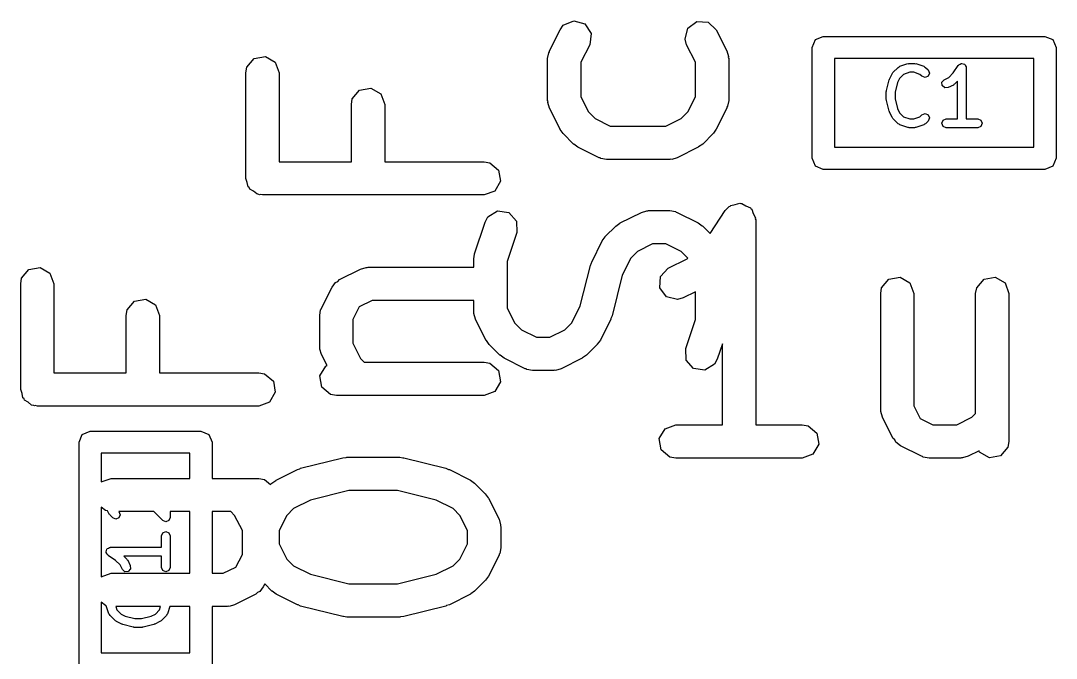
# Model space of a CAD drawing. Extents: x 115 to 337, y -185 to -59.
# Drawn here: x 229.046 to 233.718, y -86.968 to -84.091 of the extents above; entities that cross this region are included whole.
import ezdxf

# ---------------------------------------------------------------- set-up
doc = ezdxf.new("R2010")
doc.units = 0
doc.layers.add('BLACK', color=7, linetype='CONTINUOUS')

msp = doc.modelspace()

# ---------------------------------------------------------------- linework, layer by layer
at = {"layer": 'BLACK', "linetype": 'CONTINUOUS'}
for p, q in [((231.494, -84.1117), (231.541, -84.0913)), ((231.541, -84.0913), (231.591, -84.1059)), ((232.055, -84.1249), (232.096, -84.0943)), ((232.096, -84.0943), (232.147, -84.0974)), ((231.431, -84.2279), (231.479, -84.1326)), ((231.479, -84.1326), (231.494, -84.1117)), ((231.591, -84.1059), (231.619, -84.1488)), ((232.043, -84.1748), (232.055, -84.1249)), ((232.147, -84.0974), (232.184, -84.1326)), ((232.184, -84.1326), (232.232, -84.2279)), ((231.619, -84.1488), (231.613, -84.1997)), ((232.05, -84.1997), (232.043, -84.1748)), ((232.617, -84.2121), (232.632, -84.1768)), ((232.632, -84.1768), (232.667, -84.1621)), ((232.667, -84.1621), (233.667, -84.1621)), ((233.667, -84.1621), (233.703, -84.1768)), ((233.703, -84.1768), (233.718, -84.2121)), ((231.423, -84.2614), (231.428, -84.2358)), ((231.428, -84.2358), (231.431, -84.2323)), ((231.431, -84.2323), (231.431, -84.2279)), ((231.613, -84.1997), (231.573, -84.2791)), ((232.09, -84.2791), (232.05, -84.1997)), ((232.232, -84.2279), (232.239, -84.2528)), ((232.617, -84.7121), (232.617, -84.2121)), ((233.718, -84.2121), (233.718, -84.7121)), ((230.066, -84.3008), (230.099, -84.2615)), ((230.099, -84.2615), (230.15, -84.2526)), ((230.15, -84.2526), (230.194, -84.2783)), ((230.194, -84.2783), (230.212, -84.3265)), ((231.423, -84.4519), (231.423, -84.2614)), ((231.573, -84.2791), (231.573, -84.4342)), ((232.09, -84.4342), (232.09, -84.2791)), ((232.239, -84.2528), (232.238, -84.2572)), ((232.238, -84.2572), (232.24, -84.2614)), ((232.24, -84.2614), (232.24, -84.4519)), ((232.718, -84.2621), (232.718, -84.6621)), ((233.617, -84.2621), (232.718, -84.2621)), ((233.617, -84.6621), (233.617, -84.2621)), ((230.062, -84.3265), (230.066, -84.3008)), ((230.062, -84.8027), (230.062, -84.3265)), ((230.212, -84.3265), (230.212, -84.7277)), ((232.977, -84.3307), (232.979, -84.3286)), ((232.979, -84.3286), (232.981, -84.3256)), ((232.981, -84.3256), (233.005, -84.3017)), ((233.005, -84.3017), (233.009, -84.3)), ((233.009, -84.3), (233.012, -84.2969)), ((233.012, -84.2969), (233.048, -84.285)), ((233.058, -84.324), (233.029, -84.3334)), ((233.048, -84.285), (233.051, -84.2852)), ((233.051, -84.2852), (233.054, -84.284)), ((233.054, -84.284), (233.078, -84.284)), ((233.075, -84.324), (233.058, -84.324)), ((233.103, -84.3334), (233.075, -84.324)), ((233.078, -84.284), (233.081, -84.2852)), ((233.081, -84.2852), (233.085, -84.285)), ((233.085, -84.285), (233.12, -84.2969)), ((233.12, -84.2969), (233.124, -84.3)), ((233.124, -84.3), (233.128, -84.3017)), ((233.128, -84.3017), (233.14, -84.3136)), ((233.14, -84.3136), (233.146, -84.3278)), ((233.146, -84.3278), (233.14, -84.3419)), ((233.233, -84.3471), (233.253, -84.327)), ((233.253, -84.327), (233.276, -84.2929)), ((233.276, -84.2929), (233.278, -84.2917)), ((233.278, -84.2898), (233.284, -84.2876)), ((233.278, -84.2917), (233.278, -84.2898)), ((233.284, -84.2876), (233.289, -84.2844)), ((233.289, -84.2844), (233.291, -84.2848)), ((233.291, -84.2848), (233.292, -84.284)), ((233.292, -84.284), (233.298, -84.2862)), ((233.298, -84.2862), (233.304, -84.2873)), ((233.304, -84.2873), (233.305, -84.289)), ((233.305, -84.289), (233.307, -84.2898)), ((233.307, -84.2898), (233.309, -84.2952)), ((233.309, -84.2952), (233.312, -84.3001)), ((233.312, -84.3001), (233.312, -84.3021)), ((233.312, -84.3021), (233.312, -84.304)), ((233.312, -84.304), (233.312, -84.534)), ((232.952, -84.4063), (232.964, -84.3587)), ((232.964, -84.3587), (232.965, -84.3568)), ((232.965, -84.3546), (232.977, -84.3307)), ((232.965, -84.3568), (232.965, -84.3546)), ((233.002, -84.3705), (232.991, -84.4136)), ((233.011, -84.3515), (233.002, -84.3705)), ((233.029, -84.3334), (233.011, -84.3515)), ((233.112, -84.3419), (233.103, -84.3334)), ((233.126, -84.3478), (233.112, -84.3419)), ((233.14, -84.3419), (233.126, -84.3478)), ((233.202, -84.3691), (233.212, -84.3575)), ((233.203, -84.3844), (233.202, -84.3691)), ((233.212, -84.3575), (233.233, -84.3471)), ((233.272, -84.3642), (233.259, -84.3776)), ((233.272, -84.534), (233.272, -84.3642)), ((230.542, -84.4437), (230.575, -84.4044)), ((230.575, -84.4044), (230.626, -84.3955)), ((230.626, -84.3955), (230.67, -84.4211)), ((230.67, -84.4211), (230.688, -84.4693)), ((232.951, -84.4111), (232.952, -84.4088)), ((232.951, -84.4468), (232.951, -84.4111)), ((232.952, -84.4088), (232.952, -84.4063)), ((232.991, -84.4136), (232.991, -84.4444)), ((233.215, -84.3944), (233.203, -84.3844)), ((233.23, -84.3933), (233.215, -84.3944)), ((233.254, -84.3814), (233.23, -84.3933)), ((233.256, -84.3789), (233.254, -84.3814)), ((233.259, -84.3776), (233.256, -84.3789)), ((230.538, -84.4693), (230.542, -84.4437)), ((230.538, -84.7277), (230.538, -84.4693)), ((230.688, -84.4693), (230.688, -84.7277)), ((231.425, -84.4561), (231.423, -84.4519)), ((231.424, -84.4605), (231.425, -84.4561)), ((231.431, -84.4854), (231.424, -84.4605)), ((231.573, -84.4342), (231.607, -84.5027)), ((232.056, -84.5027), (232.09, -84.4342)), ((232.24, -84.4519), (232.235, -84.4775)), ((232.952, -84.4492), (232.951, -84.4468)), ((232.952, -84.4517), (232.952, -84.4492)), ((232.964, -84.4993), (232.952, -84.4517)), ((232.991, -84.4444), (233.002, -84.4875)), ((231.479, -84.5807), (231.431, -84.4854)), ((231.607, -84.5027), (231.638, -84.5331)), ((232.025, -84.5331), (232.056, -84.5027)), ((232.232, -84.4854), (232.184, -84.5807)), ((232.235, -84.4775), (232.232, -84.481)), ((232.232, -84.481), (232.232, -84.4854)), ((232.965, -84.5011), (232.964, -84.4993)), ((232.965, -84.5034), (232.965, -84.5011)), ((232.977, -84.5272), (232.965, -84.5034)), ((233.002, -84.4875), (233.011, -84.5064)), ((233.011, -84.5064), (233.029, -84.5246)), ((233.103, -84.5246), (233.112, -84.516)), ((233.112, -84.516), (233.126, -84.5102)), ((233.126, -84.5102), (233.14, -84.516)), ((233.14, -84.516), (233.146, -84.5302)), ((231.638, -84.5331), (231.706, -84.5674)), ((231.957, -84.5674), (232.025, -84.5331)), ((232.979, -84.5294), (232.977, -84.5272)), ((232.981, -84.5324), (232.979, -84.5294)), ((233.005, -84.5562), (232.981, -84.5324)), ((233.009, -84.558), (233.005, -84.5562)), ((233.012, -84.561), (233.009, -84.558)), ((233.048, -84.573), (233.012, -84.561)), ((233.029, -84.5246), (233.058, -84.534)), ((233.058, -84.534), (233.075, -84.534)), ((233.075, -84.534), (233.103, -84.5246)), ((233.12, -84.561), (233.085, -84.573)), ((233.124, -84.558), (233.12, -84.561)), ((233.128, -84.5562), (233.124, -84.558)), ((233.14, -84.5443), (233.128, -84.5562)), ((233.146, -84.5302), (233.14, -84.5443)), ((233.201, -84.554), (233.207, -84.5398)), ((233.207, -84.5681), (233.201, -84.554)), ((233.207, -84.5398), (233.221, -84.534)), ((233.221, -84.534), (233.272, -84.534)), ((233.312, -84.534), (233.364, -84.534)), ((233.364, -84.534), (233.378, -84.5398)), ((233.378, -84.5398), (233.384, -84.554)), ((233.384, -84.554), (233.378, -84.5681)), ((231.48, -84.5818), (231.479, -84.5807)), ((231.493, -84.6002), (231.48, -84.5818)), ((231.54, -84.6478), (231.493, -84.6002)), ((231.706, -84.5674), (231.957, -84.5674)), ((232.17, -84.6002), (232.123, -84.6478)), ((232.171, -84.5987), (232.17, -84.6002)), ((232.184, -84.5807), (232.171, -84.5987)), ((233.051, -84.5727), (233.048, -84.573)), ((233.054, -84.574), (233.051, -84.5727)), ((233.078, -84.574), (233.054, -84.574)), ((233.081, -84.5727), (233.078, -84.574)), ((233.085, -84.573), (233.081, -84.5727)), ((233.221, -84.574), (233.207, -84.5681)), ((233.292, -84.574), (233.221, -84.574)), ((233.364, -84.574), (233.292, -84.574)), ((233.378, -84.5681), (233.364, -84.574)), ((231.542, -84.6485), (231.54, -84.6478)), ((231.56, -84.6618), (231.542, -84.6485)), ((232.123, -84.6478), (232.104, -84.6606)), ((231.655, -84.7095), (231.56, -84.6618)), ((232.103, -84.6618), (232.008, -84.7095)), ((232.104, -84.6606), (232.103, -84.6618)), ((232.718, -84.6621), (233.617, -84.6621)), ((230.212, -84.7277), (230.538, -84.7277)), ((230.688, -84.7277), (231.137, -84.7277)), ((231.137, -84.7277), (231.162, -84.7322)), ((231.162, -84.7322), (231.202, -84.7652)), ((231.66, -84.71), (231.655, -84.7095)), ((231.663, -84.7128), (231.66, -84.71)), ((231.689, -84.7174), (231.663, -84.7128)), ((231.974, -84.7174), (231.689, -84.7174)), ((231.979, -84.7158), (231.974, -84.7174)), ((231.983, -84.7169), (231.979, -84.7158)), ((232.008, -84.7095), (231.983, -84.7169)), ((232.632, -84.7475), (232.617, -84.7121)), ((232.667, -84.7621), (232.632, -84.7475)), ((233.703, -84.7475), (233.667, -84.7621)), ((233.718, -84.7121), (233.703, -84.7475)), ((231.202, -84.7652), (231.21, -84.8157)), ((233.667, -84.7621), (232.667, -84.7621)), ((230.068, -84.821), (230.062, -84.8027)), ((230.072, -84.8402), (230.068, -84.821)), ((230.077, -84.8445), (230.072, -84.8402)), ((231.21, -84.8157), (231.185, -84.8601)), ((230.079, -84.8509), (230.077, -84.8445)), ((230.096, -84.8606), (230.079, -84.8509)), ((230.111, -84.8732), (230.096, -84.8606)), ((230.121, -84.8749), (230.111, -84.8732)), ((230.124, -84.8765), (230.121, -84.8749)), ((230.127, -84.876), (230.124, -84.8765)), ((230.137, -84.8777), (230.127, -84.876)), ((231.137, -84.8777), (230.137, -84.8777)), ((231.185, -84.8601), (231.137, -84.8777)), ((232.224, -84.9479), (232.242, -84.9291)), ((232.242, -84.9291), (232.246, -84.9279)), ((232.246, -84.9279), (232.249, -84.9246)), ((232.249, -84.9246), (232.27, -84.9208)), ((232.27, -84.9208), (232.291, -84.9147)), ((232.291, -84.9147), (232.295, -84.9164)), ((232.295, -84.9164), (232.3, -84.9157)), ((232.3, -84.9157), (232.318, -84.9265)), ((232.318, -84.9265), (232.338, -84.9353)), ((232.338, -84.9353), (232.34, -84.9391)), ((231.141, -84.9996), (231.154, -84.9767)), ((231.154, -84.9767), (231.197, -84.9498)), ((231.197, -84.9498), (231.248, -84.9574)), ((231.248, -84.9574), (231.282, -84.9958)), ((231.75, -85.0039), (231.846, -84.9562)), ((231.846, -84.9562), (231.871, -84.9488)), ((231.871, -84.9488), (231.875, -84.9499)), ((231.875, -84.9499), (231.879, -84.9483)), ((231.879, -84.9483), (231.974, -84.9483)), ((231.974, -84.9483), (232, -84.9528)), ((232, -84.9528), (232.003, -84.9557)), ((232.003, -84.9557), (232.008, -84.9562)), ((232.008, -84.9562), (232.103, -85.0039)), ((232.156, -85.0508), (232.224, -84.9479)), ((232.34, -84.9391), (232.344, -84.9413)), ((232.344, -84.9413), (232.351, -84.9618)), ((232.351, -84.9618), (232.361, -84.9813)), ((232.361, -84.9813), (232.36, -84.9855)), ((231.094, -85.1425), (231.141, -84.9996)), ((231.282, -84.9958), (231.284, -85.047)), ((231.683, -85.0655), (231.731, -85.0179)), ((231.731, -85.0179), (231.749, -85.0051)), ((231.749, -85.0051), (231.75, -85.0039)), ((232.103, -85.0039), (232.121, -85.0172)), ((232.121, -85.0172), (232.123, -85.0179)), ((232.123, -85.0179), (232.156, -85.0508)), ((232.36, -84.9855), (232.362, -84.9895)), ((232.362, -84.9895), (232.362, -85.9145)), ((231.284, -85.047), (231.24, -85.1784)), ((231.669, -85.085), (231.683, -85.067)), ((231.683, -85.067), (231.683, -85.0655)), ((231.622, -85.1803), (231.669, -85.085)), ((231.897, -85.0983), (231.828, -85.1326)), ((231.957, -85.0983), (231.897, -85.0983)), ((232.025, -85.1326), (231.957, -85.0983)), ((231.09, -85.1662), (231.094, -85.1441)), ((231.09, -85.2039), (231.09, -85.1662)), ((231.094, -85.1441), (231.094, -85.1425)), ((231.798, -85.163), (231.759, -85.24)), ((231.828, -85.1326), (231.798, -85.163)), ((231.967, -85.2081), (232.052, -85.166)), ((232.055, -85.1625), (232.025, -85.1326)), ((232.052, -85.166), (232.055, -85.1625)), ((229.05, -85.2532), (229.083, -85.2139)), ((229.083, -85.2139), (229.134, -85.205)), ((229.134, -85.205), (229.178, -85.2307)), ((230.484, -85.2594), (230.579, -85.2118)), ((230.579, -85.2118), (230.604, -85.2044)), ((230.604, -85.2044), (230.609, -85.2054)), ((230.609, -85.2054), (230.613, -85.2039)), ((230.613, -85.2039), (231.09, -85.2039)), ((231.24, -85.1784), (231.24, -85.3866)), ((231.57, -85.3781), (231.616, -85.1956)), ((231.616, -85.1956), (231.621, -85.1838)), ((231.621, -85.1838), (231.622, -85.1803)), ((231.932, -85.2454), (231.967, -85.2081)), ((229.046, -85.2789), (229.05, -85.2532)), ((229.178, -85.2307), (229.196, -85.2789)), ((230.476, -85.2676), (230.484, -85.2594)), ((231.759, -85.24), (231.714, -85.4225)), ((231.929, -85.2966), (231.932, -85.2454)), ((232.93, -85.2972), (232.963, -85.2579)), ((232.963, -85.2579), (233.014, -85.249)), ((233.014, -85.249), (233.058, -85.2746)), ((233.359, -85.2972), (233.392, -85.2579)), ((233.392, -85.2579), (233.442, -85.249)), ((233.442, -85.249), (233.487, -85.2746)), ((229.046, -85.7551), (229.046, -85.2789)), ((229.196, -85.2789), (229.196, -85.6801)), ((230.403, -85.3882), (230.451, -85.2929)), ((230.451, -85.2929), (230.466, -85.272)), ((230.466, -85.272), (230.476, -85.2676)), ((231.96, -85.3378), (231.929, -85.2966)), ((232.926, -85.3228), (232.93, -85.2972)), ((233.058, -85.2746), (233.076, -85.3228)), ((233.354, -85.3228), (233.359, -85.2972)), ((233.487, -85.2746), (233.504, -85.3228)), ((229.526, -85.3961), (229.559, -85.3568)), ((229.559, -85.3568), (229.61, -85.3479)), ((229.61, -85.3479), (229.654, -85.3735)), ((230.631, -85.3539), (230.573, -85.3824)), ((231.09, -85.3539), (230.631, -85.3539)), ((231.09, -85.4043), (231.09, -85.3539)), ((232.009, -85.3497), (231.96, -85.3378)), ((232.034, -85.3423), (232.009, -85.3497)), ((232.09, -85.3146), (232.034, -85.3423)), ((232.09, -85.4397), (232.09, -85.3146)), ((232.926, -85.8467), (232.926, -85.3228)), ((233.076, -85.3228), (233.076, -85.829)), ((233.354, -85.8632), (233.354, -85.3228)), ((233.504, -85.3228), (233.504, -85.9895)), ((229.522, -85.4217), (229.526, -85.3961)), ((229.654, -85.3735), (229.672, -85.4217)), ((230.395, -85.4217), (230.399, -85.3961)), ((230.399, -85.3961), (230.402, -85.3926)), ((230.402, -85.3926), (230.403, -85.3882)), ((230.573, -85.3824), (230.545, -85.4394)), ((231.24, -85.3866), (231.274, -85.4551)), ((231.532, -85.4551), (231.57, -85.3781)), ((229.522, -85.6801), (229.522, -85.4217)), ((229.672, -85.4217), (229.672, -85.6801)), ((230.395, -85.5646), (230.395, -85.4217)), ((230.545, -85.4394), (230.545, -85.5469)), ((231.091, -85.4085), (231.09, -85.4043)), ((231.09, -85.4129), (231.091, -85.4085)), ((231.098, -85.4378), (231.09, -85.4129)), ((231.145, -85.5331), (231.098, -85.4378)), ((231.708, -85.4378), (231.661, -85.5331)), ((231.709, -85.4343), (231.708, -85.4378)), ((231.714, -85.4225), (231.709, -85.4343)), ((232.046, -85.571), (232.09, -85.4397)), ((231.274, -85.4551), (231.305, -85.4855)), ((231.305, -85.4855), (231.373, -85.5198)), ((231.433, -85.5198), (231.501, -85.4855)), ((231.501, -85.4855), (231.532, -85.4551)), ((231.147, -85.5342), (231.145, -85.5331)), ((231.159, -85.5525), (231.147, -85.5342)), ((231.373, -85.5198), (231.433, -85.5198)), ((231.661, -85.5331), (231.647, -85.5511)), ((230.396, -85.5688), (230.395, -85.5646)), ((230.395, -85.5732), (230.396, -85.5688)), ((230.403, -85.5981), (230.395, -85.5732)), ((230.545, -85.5469), (230.579, -85.6154)), ((231.207, -85.6002), (231.159, -85.5525)), ((231.646, -85.5525), (231.599, -85.6002)), ((231.647, -85.5511), (231.646, -85.5525)), ((232.048, -85.6223), (232.046, -85.571)), ((232.212, -85.5491), (232.188, -85.6185)), ((232.212, -85.9145), (232.212, -85.5491)), ((230.428, -85.6478), (230.403, -85.5981)), ((230.579, -85.6154), (230.596, -85.6324)), ((230.596, -85.6324), (231.137, -85.6324)), ((231.137, -85.6324), (231.162, -85.637)), ((231.162, -85.637), (231.202, -85.6699)), ((231.209, -85.6009), (231.207, -85.6002)), ((231.227, -85.6142), (231.209, -85.6009)), ((231.322, -85.6618), (231.227, -85.6142)), ((231.579, -85.6142), (231.484, -85.6618)), ((231.58, -85.613), (231.579, -85.6142)), ((231.599, -85.6002), (231.58, -85.613)), ((232.082, -85.6607), (232.048, -85.6223)), ((232.188, -85.6185), (232.176, -85.6414)), ((229.196, -85.6801), (229.522, -85.6801)), ((229.672, -85.6801), (230.121, -85.6801)), ((230.121, -85.6801), (230.146, -85.6846)), ((230.396, -85.6944), (230.422, -85.65)), ((230.422, -85.65), (230.428, -85.6478)), ((231.202, -85.6699), (231.21, -85.7205)), ((231.326, -85.6623), (231.322, -85.6618)), ((231.33, -85.6652), (231.326, -85.6623)), ((231.355, -85.6698), (231.33, -85.6652)), ((231.451, -85.6698), (231.355, -85.6698)), ((231.455, -85.6682), (231.451, -85.6698)), ((231.459, -85.6693), (231.455, -85.6682)), ((231.484, -85.6618), (231.459, -85.6693)), ((232.132, -85.6682), (232.082, -85.6607)), ((232.176, -85.6414), (232.132, -85.6682)), ((230.146, -85.6846), (230.186, -85.7176)), ((230.186, -85.7176), (230.194, -85.7681)), ((230.405, -85.7449), (230.396, -85.6944)), ((231.21, -85.7205), (231.185, -85.7649)), ((229.052, -85.7734), (229.046, -85.7551)), ((229.056, -85.7926), (229.052, -85.7734)), ((230.194, -85.7681), (230.169, -85.8125)), ((230.444, -85.7779), (230.405, -85.7449)), ((230.47, -85.7824), (230.444, -85.7779)), ((231.185, -85.7649), (231.137, -85.7824)), ((229.061, -85.7969), (229.056, -85.7926)), ((229.063, -85.8033), (229.061, -85.7969)), ((229.08, -85.813), (229.063, -85.8033)), ((229.095, -85.8255), (229.08, -85.813)), ((230.169, -85.8125), (230.121, -85.8301)), ((231.137, -85.7824), (230.47, -85.7824)), ((229.105, -85.8272), (229.095, -85.8255)), ((229.108, -85.8289), (229.105, -85.8272)), ((229.111, -85.8283), (229.108, -85.8289)), ((229.121, -85.8301), (229.111, -85.8283)), ((230.121, -85.8301), (229.121, -85.8301)), ((232.927, -85.8509), (232.926, -85.8467)), ((232.926, -85.8552), (232.927, -85.8509)), ((232.934, -85.8802), (232.926, -85.8552)), ((233.076, -85.829), (233.104, -85.886)), ((233.337, -85.8803), (233.354, -85.8632)), ((231.953, -85.9321), (232.001, -85.9145)), ((232.001, -85.9145), (232.212, -85.9145)), ((232.362, -85.9145), (232.572, -85.9145)), ((232.572, -85.9145), (232.598, -85.919)), ((232.981, -85.9754), (232.934, -85.8802)), ((233.104, -85.886), (233.161, -85.9145)), ((233.161, -85.9145), (233.269, -85.9145)), ((233.269, -85.9145), (233.337, -85.8803)), ((229.309, -85.9932), (229.324, -85.9578)), ((229.324, -85.9578), (229.359, -85.9432)), ((229.359, -85.9432), (229.859, -85.9432)), ((229.859, -85.9432), (229.895, -85.9578)), ((229.895, -85.9578), (229.909, -85.9932)), ((231.927, -85.9765), (231.953, -85.9321)), ((232.598, -85.919), (232.637, -85.952)), ((232.637, -85.952), (232.646, -86.0025)), ((229.309, -86.9932), (229.309, -85.9932)), ((229.909, -85.9932), (229.909, -86.1562)), ((231.936, -86.027), (231.927, -85.9765)), ((232.646, -86.0025), (232.62, -86.047)), ((232.99, -85.9832), (232.981, -85.9754)), ((232.994, -85.9935), (232.99, -85.9832)), ((233.015, -86.009), (232.994, -85.9935)), ((233.11, -86.0566), (233.015, -86.009)), ((233.504, -85.9895), (233.5, -86.0152)), ((229.409, -86.0432), (229.409, -86.1725)), ((229.809, -86.0432), (229.409, -86.0432)), ((229.809, -86.1562), (229.809, -86.0432)), ((231.975, -86.06), (231.936, -86.027)), ((232.62, -86.047), (232.572, -86.0645)), ((233.115, -86.0571), (233.11, -86.0566)), ((233.118, -86.06), (233.115, -86.0571)), ((233.32, -86.0566), (233.295, -86.064)), ((233.37, -86.0318), (233.32, -86.0566)), ((233.372, -86.0377), (233.37, -86.0318)), ((233.416, -86.0634), (233.372, -86.0377)), ((233.467, -86.0545), (233.416, -86.0634)), ((233.5, -86.0152), (233.467, -86.0545)), ((230.309, -86.1109), (230.499, -86.0632)), ((230.499, -86.0632), (230.514, -86.0622)), ((230.514, -86.0622), (230.518, -86.061)), ((230.518, -86.061), (230.756, -86.061)), ((230.756, -86.061), (230.77, -86.0636)), ((230.77, -86.0636), (230.774, -86.0632)), ((230.774, -86.0632), (230.964, -86.1109)), ((232.001, -86.0645), (231.975, -86.06)), ((232.572, -86.0645), (232.001, -86.0645)), ((233.144, -86.0645), (233.118, -86.06)), ((233.287, -86.0645), (233.144, -86.0645)), ((233.291, -86.063), (233.287, -86.0645)), ((233.295, -86.064), (233.291, -86.063)), ((230.198, -86.1642), (230.294, -86.1165)), ((230.294, -86.1165), (230.306, -86.1129)), ((230.306, -86.1129), (230.309, -86.1109)), ((230.964, -86.1109), (230.976, -86.1161)), ((230.976, -86.1161), (230.98, -86.1165)), ((230.98, -86.1165), (231.075, -86.1642)), ((229.409, -86.1725), (229.454, -86.1562)), ((229.454, -86.1562), (229.809, -86.1562)), ((229.909, -86.1562), (230.121, -86.1562)), ((230.121, -86.1562), (230.146, -86.1608)), ((230.146, -86.1608), (230.173, -86.1836)), ((230.173, -86.1836), (230.179, -86.1782)), ((230.179, -86.1782), (230.197, -86.1654)), ((230.197, -86.1654), (230.198, -86.1642)), ((231.075, -86.1642), (231.093, -86.1775)), ((231.093, -86.1775), (231.094, -86.1782)), ((231.094, -86.1782), (231.142, -86.2258)), ((230.527, -86.211), (230.353, -86.2544)), ((230.746, -86.211), (230.527, -86.211)), ((230.92, -86.2544), (230.746, -86.211)), ((231.142, -86.2258), (231.155, -86.2442)), ((231.155, -86.2442), (231.156, -86.2453)), ((229.428, -86.3017), (229.409, -86.2857)), ((229.409, -86.2857), (229.409, -86.6011)), ((230.353, -86.2544), (230.276, -86.2929)), ((230.997, -86.2929), (230.92, -86.2544)), ((231.156, -86.2453), (231.204, -86.3406)), ((229.438, -86.3034), (229.428, -86.3017)), ((229.445, -86.3176), (229.438, -86.3034)), ((229.448, -86.3197), (229.445, -86.3176)), ((229.449, -86.3228), (229.448, -86.3197)), ((229.461, -86.3347), (229.449, -86.3228)), ((229.475, -86.3405), (229.461, -86.3347)), ((229.489, -86.3347), (229.475, -86.3405)), ((229.647, -86.3062), (229.489, -86.3062)), ((229.489, -86.3062), (229.489, -86.3064)), ((229.489, -86.3064), (229.495, -86.3205)), ((229.495, -86.3205), (229.489, -86.3347)), ((229.687, -86.3466), (229.647, -86.3062)), ((229.721, -86.3324), (229.715, -86.3466)), ((229.809, -86.3062), (229.721, -86.3062)), ((229.721, -86.3062), (229.721, -86.3324)), ((229.809, -86.5848), (229.809, -86.3062)), ((229.994, -86.3062), (229.909, -86.3062)), ((229.909, -86.3062), (229.909, -86.5848)), ((230.011, -86.3233), (229.994, -86.3062)), ((230.046, -86.3918), (230.011, -86.3233)), ((230.246, -86.3233), (230.212, -86.3918)), ((230.276, -86.2929), (230.246, -86.3233)), ((231.027, -86.3233), (230.997, -86.2929)), ((231.062, -86.3918), (231.027, -86.3233)), ((229.701, -86.3524), (229.687, -86.3466)), ((229.715, -86.3466), (229.701, -86.3524)), ((231.204, -86.3406), (231.211, -86.3655)), ((231.211, -86.3655), (231.21, -86.3699)), ((231.21, -86.3699), (231.212, -86.3741)), ((231.212, -86.3741), (231.212, -86.4693)), ((229.681, -86.4158), (229.687, -86.4016)), ((229.681, -86.4672), (229.681, -86.4158)), ((229.687, -86.4016), (229.701, -86.3958)), ((229.701, -86.3958), (229.715, -86.4016)), ((229.715, -86.4016), (229.721, -86.4158)), ((229.721, -86.4158), (229.721, -86.5586)), ((230.046, -86.4993), (230.046, -86.3918)), ((230.212, -86.3918), (230.212, -86.4516)), ((231.062, -86.4516), (231.062, -86.3918)), ((229.433, -86.4818), (229.434, -86.4761)), ((229.434, -86.4761), (229.436, -86.475)), ((229.436, -86.475), (229.437, -86.4731)), ((229.437, -86.4731), (229.442, -86.4708)), ((229.442, -86.4708), (229.447, -86.4676)), ((229.447, -86.4676), (229.449, -86.468)), ((229.449, -86.468), (229.451, -86.4672)), ((229.451, -86.4672), (229.681, -86.4672)), ((230.212, -86.4516), (230.246, -86.5202)), ((231.027, -86.5202), (231.062, -86.4516)), ((231.212, -86.4693), (231.207, -86.495)), ((229.431, -86.4872), (229.433, -86.4818)), ((229.432, -86.4891), (229.431, -86.4872)), ((229.431, -86.4911), (229.432, -86.4891)), ((229.435, -86.496), (229.431, -86.4911)), ((229.437, -86.5013), (229.435, -86.496)), ((229.439, -86.5021), (229.437, -86.5013)), ((229.44, -86.5038), (229.439, -86.5021)), ((229.474, -86.5266), (229.44, -86.5038)), ((229.681, -86.5072), (229.511, -86.5072)), ((229.511, -86.5072), (229.525, -86.5207)), ((229.525, -86.5207), (229.526, -86.5237)), ((229.526, -86.5237), (229.529, -86.5259)), ((229.681, -86.5586), (229.681, -86.5072)), ((230.017, -86.5563), (230.046, -86.4993)), ((230.246, -86.5202), (230.276, -86.5506)), ((230.997, -86.5506), (231.027, -86.5202)), ((231.204, -86.5029), (231.156, -86.5981)), ((231.207, -86.495), (231.204, -86.4984)), ((231.204, -86.4984), (231.204, -86.5029)), ((229.494, -86.5467), (229.474, -86.5266)), ((229.505, -86.5676), (229.494, -86.5467)), ((229.516, -86.5776), (229.505, -86.5676)), ((229.529, -86.5259), (229.54, -86.5497)), ((229.541, -86.565), (229.531, -86.5765)), ((229.54, -86.5497), (229.541, -86.565)), ((229.687, -86.5728), (229.681, -86.5586)), ((229.721, -86.5586), (229.715, -86.5728)), ((229.96, -86.5848), (230.017, -86.5563)), ((230.276, -86.5506), (230.353, -86.5891)), ((230.92, -86.5891), (230.997, -86.5506)), ((229.409, -86.6011), (229.454, -86.5848)), ((229.454, -86.5848), (229.809, -86.5848)), ((229.531, -86.5765), (229.516, -86.5776)), ((229.701, -86.5786), (229.687, -86.5728)), ((229.715, -86.5728), (229.701, -86.5786)), ((229.909, -86.5848), (229.96, -86.5848)), ((230.353, -86.5891), (230.527, -86.6324)), ((230.746, -86.6324), (230.92, -86.5891)), ((231.142, -86.6176), (231.094, -86.6652)), ((231.143, -86.6161), (231.142, -86.6176)), ((231.156, -86.5981), (231.143, -86.6161)), ((230.14, -86.6457), (230.125, -86.6667)), ((230.147, -86.6329), (230.14, -86.6457)), ((230.179, -86.6652), (230.147, -86.6329)), ((230.18, -86.6659), (230.179, -86.6652)), ((230.527, -86.6324), (230.746, -86.6324)), ((231.094, -86.6652), (231.076, -86.6781)), ((230.107, -86.6793), (230.011, -86.7269)), ((230.114, -86.6711), (230.107, -86.6793)), ((230.125, -86.6667), (230.114, -86.6711)), ((230.198, -86.6793), (230.18, -86.6659)), ((230.294, -86.7269), (230.198, -86.6793)), ((231.075, -86.6793), (230.98, -86.7269)), ((231.076, -86.6781), (231.075, -86.6793)), ((229.428, -86.7303), (229.409, -86.7143)), ((229.409, -86.7143), (229.409, -86.9432)), ((229.432, -86.731), (229.428, -86.7303)), ((229.432, -86.7316), (229.432, -86.731)), ((229.444, -86.7673), (229.432, -86.7316)), ((229.475, -86.7348), (229.48, -86.7502)), ((229.677, -86.7348), (229.475, -86.7348)), ((229.48, -86.7502), (229.499, -86.7684)), ((229.654, -86.7684), (229.672, -86.7502)), ((229.672, -86.7502), (229.677, -86.7348)), ((229.719, -86.7348), (229.708, -86.7673)), ((229.809, -86.7348), (229.719, -86.7348)), ((229.809, -86.9432), (229.809, -86.7348)), ((229.978, -86.7348), (229.909, -86.7348)), ((229.909, -86.7348), (229.909, -86.9932)), ((229.982, -86.7333), (229.978, -86.7348)), ((229.986, -86.7343), (229.982, -86.7333)), ((230.011, -86.7269), (229.986, -86.7343)), ((230.297, -86.7273), (230.294, -86.7269)), ((230.309, -86.7326), (230.297, -86.7273)), ((230.499, -86.7802), (230.309, -86.7326)), ((230.964, -86.7326), (230.774, -86.7802)), ((230.967, -86.7306), (230.964, -86.7326)), ((230.98, -86.7269), (230.967, -86.7306)), ((229.447, -86.7708), (229.444, -86.7673)), ((229.449, -86.7751), (229.447, -86.7708)), ((229.473, -86.799), (229.449, -86.7751)), ((229.476, -86.8002), (229.473, -86.799)), ((229.478, -86.8027), (229.476, -86.8002)), ((229.502, -86.8146), (229.478, -86.8027)), ((229.499, -86.7684), (229.518, -86.7779)), ((229.518, -86.7779), (229.561, -86.7886)), ((229.561, -86.7886), (229.591, -86.7886)), ((229.591, -86.7886), (229.635, -86.7779)), ((229.635, -86.7779), (229.654, -86.7684)), ((229.674, -86.8027), (229.651, -86.8146)), ((229.676, -86.8002), (229.674, -86.8027)), ((229.68, -86.799), (229.676, -86.8002)), ((229.703, -86.7751), (229.68, -86.799)), ((229.705, -86.7708), (229.703, -86.7751)), ((229.708, -86.7673), (229.705, -86.7708)), ((230.503, -86.7798), (230.499, -86.7802)), ((230.518, -86.7824), (230.503, -86.7798)), ((230.756, -86.7824), (230.518, -86.7824)), ((230.759, -86.7813), (230.756, -86.7824)), ((230.774, -86.7802), (230.759, -86.7813)), ((229.504, -86.8148), (229.502, -86.8146)), ((229.506, -86.8161), (229.504, -86.8148)), ((229.553, -86.828), (229.506, -86.8161)), ((229.556, -86.8277), (229.553, -86.828)), ((229.558, -86.8286), (229.556, -86.8277)), ((229.594, -86.8286), (229.558, -86.8286)), ((229.596, -86.8277), (229.594, -86.8286)), ((229.599, -86.828), (229.596, -86.8277)), ((229.646, -86.8161), (229.599, -86.828)), ((229.648, -86.8148), (229.646, -86.8161)), ((229.651, -86.8146), (229.648, -86.8148)), ((229.409, -86.9432), (229.809, -86.9432))]:
    msp.add_line(p, q, dxfattribs=at)

doc.saveas('drawing.dxf')
